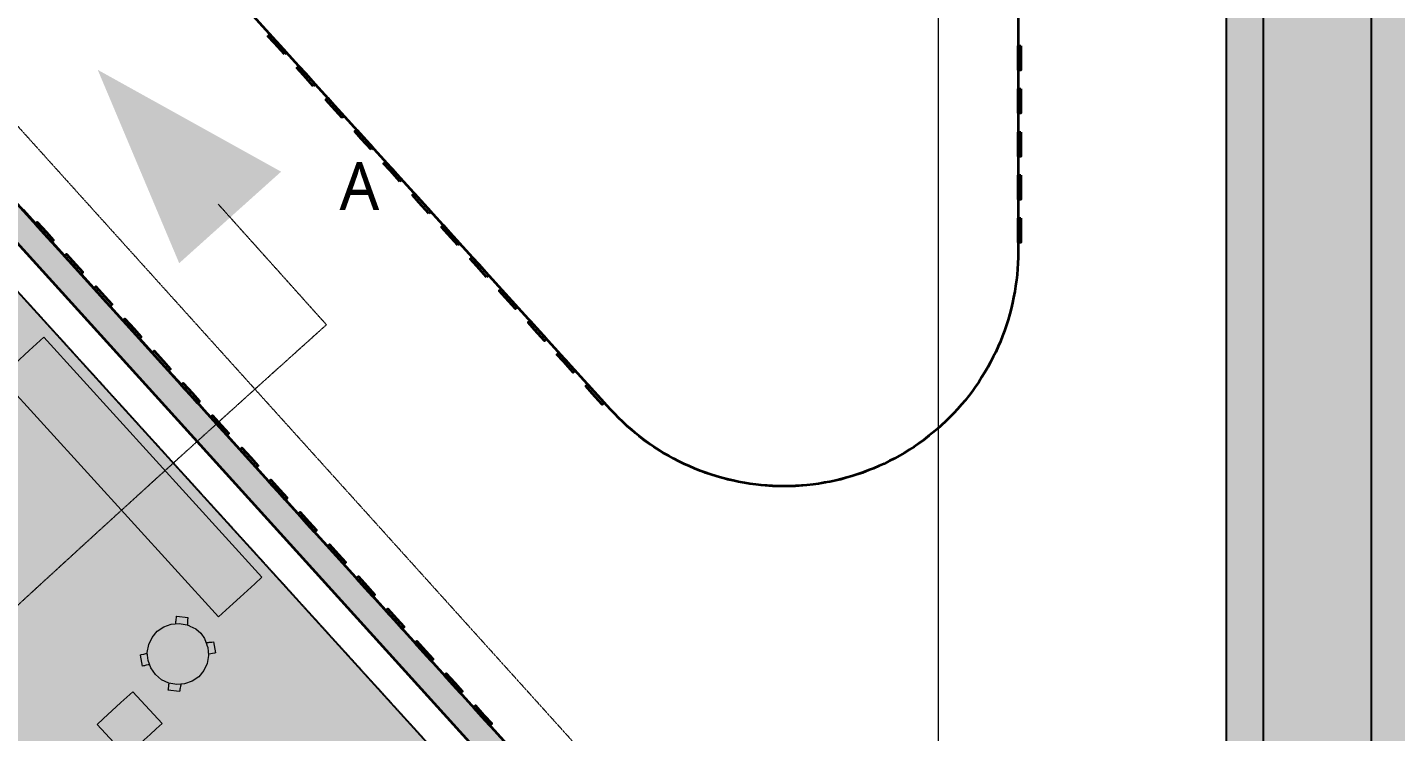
# Model space of a CAD drawing. Header units: millimetres. Extents: x -100577 to 287200, y -212120 to 238461.
# Drawn here: x 76641 to 84234, y 47726 to 51632 of the extents above; entities that cross this region are included whole.
import ezdxf

# ---------------------------------------------------------------- set-up
doc = ezdxf.new("R2010")
doc.units = ezdxf.units.MM
doc.linetypes.add('DASHDOT', pattern=[3.556, 2.54, -0.508, 0, -0.508])
doc.linetypes.add('PHANTOM', pattern=[6.35, 3.175, -0.635, 0.635, -0.635, 0.635, -0.635])
for name, color, linetype, lineweight in [('01_切断（構造・壁）', 7, 'Continuous', 35), ('04_切断（機械室などの塊）', 7, 'Continuous', 35), ('06_部屋の色', 8, 'Continuous', 0), ('10_見えがかり', 7, 'Continuous', 13), ('11_見えがかり（家具）', 8, 'Continuous', 9), ('20_上部（屋根の外形・梁）', 8, 'PHANTOM', 9), ('30_敷地・外構', 8, 'Continuous', 9), ('40_通り芯', 1, 'DASHDOT', 9), ('70_断面の位置', 6, 'DASHDOT', 9), ('90_図枠', 7, 'Continuous', 25)]:
    doc.layers.add(name, color=color, linetype=linetype, lineweight=lineweight)
doc.styles.add('JP', font='NotoSansCJKjp-Regular.otf')

msp = doc.modelspace()

# ---------------------------------------------------------------- hatches: boundary and pattern name
at = {"layer": '01_切断（構造・壁）'}
for points in [[(77620.5, 49510.1), (80375.7, 46470.6), (80376.9, 46469.1), (80376.9, 46469.1), (80376.9, 46469.1), (80375.6, 46467.8), (80364.1, 46457.3), (80323.2, 46420.3), (80270.8, 46372.8), (80269.4, 46371.6), (80268.1, 46373), (77512.7, 49412.7), (75206.6, 51956.8), (73114.4, 54264.9), (72977.1, 54416.4), (72975.9, 54417.8), (72975.9, 54417.8), (72975.9, 54417.8), (72977.3, 54419.1), (73001.8, 54441.4), (73041.1, 54477), (73041.3, 54477.2), (73082, 54514.1), (73082, 54514.1), (73082, 54514.1), (73083.5, 54515.3), (73083.5, 54515.3), (73083.5, 54515.3), (73084.8, 54514), (73824.8, 53697.6), (77509.9, 49632.2), (77595.6, 49537.6), (77620.4, 49510.3), (77620.4, 49510.3)], [(78067.2, 51483.4), (78012.2, 51543.9), (77976.4, 51583.3), (77980.8, 51587.3), (77987.5, 51593.4), (78023.3, 51553.9), (78078.3, 51493.5), (78073.9, 51489.5)], [(82154.3, 51529.1), (82154.3, 51447.4), (82154.3, 51394.1), (82148.4, 51394.1), (82139.3, 51394.1), (82139.3, 51447.4), (82139.3, 51529.1), (82145.2, 51529.1)], [(78227.5, 51306.8), (78172.6, 51367.3), (78136.8, 51406.7), (78141.1, 51410.7), (78147.9, 51416.8), (78183.7, 51377.4), (78238.6, 51316.9), (78234.2, 51312.9)], [(82154.3, 51290.3), (82154.3, 51208.6), (82154.3, 51155.3), (82148.4, 51155.3), (82139.3, 51155.3), (82139.3, 51208.6), (82139.3, 51290.3), (82145.2, 51290.3)], [(78387.9, 51130.2), (78332.9, 51190.7), (78297.1, 51230.2), (78301.5, 51234.2), (78308.2, 51240.3), (78344, 51200.8), (78399, 51140.3), (78394.6, 51136.3)], [(78548.2, 50953.7), (78493.3, 51014.2), (78457.4, 51053.6), (78461.8, 51057.6), (78468.6, 51063.7), (78504.4, 51024.2), (78559.3, 50963.7), (78554.9, 50959.8)], [(82154.3, 51051.4), (82154.3, 50969.7), (82154.3, 50916.4), (82148.4, 50916.4), (82139.3, 50916.4), (82139.3, 50969.7), (82139.3, 51051.4), (82145.2, 51051.4)], [(78708.6, 50777.1), (78653.6, 50837.6), (78617.8, 50877), (78622.2, 50881), (78628.9, 50887.1), (78664.7, 50847.7), (78719.7, 50787.2), (78715.3, 50783.2)], [(82154.3, 50812.6), (82154.3, 50730.8), (82154.3, 50677.6), (82148.4, 50677.6), (82139.3, 50677.6), (82139.3, 50730.8), (82139.3, 50812.6), (82145.2, 50812.6)], [(78868.9, 50600.5), (78814, 50661), (78778.1, 50700.5), (78782.5, 50704.4), (78789.2, 50710.6), (78825.1, 50671.1), (78880, 50610.6), (78875.6, 50606.6)], [(82154.3, 50573.7), (82154.3, 50492), (82154.3, 50438.7), (82148.3, 50438.7), (82139.3, 50438.7), (82139.3, 50492), (82139.3, 50573.7), (82145.2, 50573.7)], [(76747.4, 50495.7), (76786.7, 50452.3), (76781.9, 50447.9), (76775.6, 50442.2), (76736.3, 50485.6), (76684.9, 50542.3), (76689.8, 50546.6), (76696, 50552.3)], [(79029.2, 50424), (78974.3, 50484.4), (78938.5, 50523.9), (78942.9, 50527.9), (78949.6, 50534), (78985.4, 50494.5), (79040.3, 50434), (79036, 50430.1)], [(76909.2, 50317.2), (76948.8, 50273.5), (76943.9, 50269.1), (76937.7, 50263.4), (76898.1, 50307.1), (76847, 50363.5), (76851.9, 50367.9), (76858.1, 50373.5)], [(79189.6, 50247.4), (79134.7, 50307.9), (79098.8, 50347.3), (79103.2, 50351.3), (79109.9, 50357.4), (79145.8, 50318), (79200.7, 50257.5), (79196.3, 50253.5)], [(77071.1, 50138.6), (77110.9, 50094.7), (77106, 50090.3), (77099.8, 50084.6), (77060, 50128.5), (77009.1, 50184.7), (77014, 50189.1), (77020.2, 50194.7)], [(79306.1, 50141.4), (79361, 50080.9), (79356.7, 50076.9), (79349.9, 50070.8), (79295, 50131.3), (79295, 50131.3), (79259.2, 50170.8), (79263.6, 50174.7), (79270.3, 50180.8), (79306.1, 50141.4)], [(77232.9, 49960.1), (77273, 49915.9), (77268, 49911.4), (77261.8, 49905.8), (77221.8, 49950), (77171.2, 50005.9), (77176.1, 50010.3), (77182.3, 50015.9)], [(79455.3, 49954.7), (79419.5, 49994.2), (79423.9, 49998.2), (79430.6, 50004.3), (79466.5, 49964.8), (79521.4, 49904.3), (79517, 49900.4), (79510.3, 49894.2), (79455.3, 49954.7)], [(77394.8, 49781.5), (77435, 49737.1), (77430.1, 49732.6), (77423.9, 49727), (77383.7, 49771.4), (77333.3, 49827), (77338.2, 49831.5), (77344.4, 49837.1)], [(79615.7, 49778.2), (79579.9, 49817.6), (79584.2, 49821.6), (79591, 49827.7), (79626.8, 49788.3), (79681.7, 49727.8), (79677.3, 49723.8), (79670.6, 49717.7), (79615.7, 49778.2)], [(77556.6, 49603), (77556.6, 49603), (77597.1, 49558.3), (77592.1, 49553.8), (77586, 49548.2), (77545.5, 49592.9), (77495.3, 49648.2), (77500.3, 49652.7), (77506.4, 49658.3)], [(79776, 49601.6), (79740.2, 49641.1), (79744.6, 49645), (79751.3, 49651.1), (79787.1, 49611.7), (79842.1, 49551.2), (79837.7, 49547.2), (79831, 49541.1), (79776, 49601.6)], [(77718.4, 49424.4), (77718.4, 49424.4), (77759.2, 49379.5), (77754.2, 49374.9), (77748.1, 49369.4), (77707.3, 49414.4), (77657.4, 49469.4), (77662.4, 49474), (77668.5, 49479.5)], [(77880.3, 49245.9), (77921.3, 49200.7), (77916.2, 49196.1), (77910.2, 49190.6), (77869.2, 49235.8), (77819.5, 49290.6), (77824.5, 49295.2), (77830.6, 49300.7)], [(78042.1, 49067.4), (78083.4, 49021.9), (78078.3, 49017.3), (78072.2, 49011.8), (78031, 49057.3), (77981.6, 49111.8), (77986.6, 49116.4), (77992.7, 49121.9)], [(78203.9, 48888.8), (78245.4, 48843.1), (78240.3, 48838.4), (78234.3, 48833), (78192.8, 48878.8), (78143.7, 48933), (78148.7, 48937.6), (78154.8, 48943.1)], [(78365.8, 48710.3), (78407.5, 48664.3), (78402.4, 48659.6), (78396.4, 48654.2), (78354.6, 48700.2), (78305.7, 48754.2), (78310.9, 48758.8), (78316.8, 48764.3)], [(78527.6, 48531.8), (78569.6, 48485.4), (78564.4, 48480.8), (78558.5, 48475.4), (78516.5, 48521.7), (78467.8, 48575.4), (78473, 48580.1), (78478.9, 48585.5)], [(78689.4, 48353.3), (78731.7, 48306.6), (78726.5, 48301.9), (78720.6, 48296.6), (78678.3, 48343.2), (78629.9, 48396.6), (78635.1, 48401.3), (78641, 48406.7)], [(78851.2, 48174.8), (78893.8, 48127.8), (78888.5, 48123.1), (78882.6, 48117.8), (78840.1, 48164.7), (78792, 48217.8), (78797.2, 48222.5), (78803.1, 48227.9)], [(79013, 47996.3), (79055.8, 47949), (79050.6, 47944.3), (79044.7, 47939), (79001.9, 47986.2), (78954.1, 48039), (78959.3, 48043.7), (78965.2, 48049)], [(79174.8, 47817.8), (79217.9, 47770.2), (79212.6, 47765.4), (79206.8, 47760.1), (79163.7, 47807.7), (79116.1, 47860.2), (79121.4, 47865), (79127.2, 47870.2)]]:
    msp.add_hatch(color=7, dxfattribs=at).paths.add_polyline_path(points)
at = {"layer": '06_部屋の色', "true_color": 0xe9dfcf}
msp.add_hatch(color=8, dxfattribs=at).paths.add_polyline_path([(72573.6, 54580.1), (81121.7, 45167.3), (80091.1, 44217.5), (80114.8, 44191.8), (79084.4, 43242.2), (79060.5, 43267.7), (75806.3, 46747.5), (75857.8, 46797.3), (75926.6, 46876.4), (75988.2, 46961.2), (76042.2, 47051.1), (76088.1, 47145.3), (76125.7, 47243.1), (76154.6, 47343.9), (76174.6, 47446.8), (76185.6, 47551.1), (76187.4, 47655.9), (76180.1, 47760.5), (76163.7, 47864), (76138.3, 47965.7), (76104.2, 48064.8), (76061.6, 48160.6), (76010.7, 48252.3), (75952.1, 48339.2), (75886.1, 48420.7), (75813.3, 48496.1), (75734.2, 48564.8), (75649.4, 48626.5), (75559.5, 48680.4), (75465.3, 48726.4), (75367.4, 48764), (75266.7, 48792.9), (75163.8, 48812.9), (75059.5, 48823.8), (74954.7, 48825.7), (74850.1, 48818.3), (74746.6, 48801.9), (74644.9, 48776.6), (74545.8, 48742.5), (74450, 48699.8), (74358.3, 48649), (74271.4, 48590.4), (74189.9, 48524.4), (74166.1, 48501.4), (70375.6, 52554.5)])
at = {"layer": '06_部屋の色', "true_color": 0x6fa96e}
h = msp.add_hatch(color=8, dxfattribs=at)
h.paths.add_polyline_path([(70957.1, 51933.9), (71070.8, 52040.2), (71300, 52253.9), (71529.5, 52467.2), (71759.4, 52680.2), (71989.5, 52892.8), (72220, 53105), (72450.9, 53316.9), (72682, 53528.5), (72913.5, 53739.7), (73145.3, 53950.5), (80137, 46251.4), (79917, 46051.3), (79697.4, 45851), (79478.1, 45650.2), (79259, 45449.2), (79040.3, 45247.8), (78821.9, 45046), (78603.8, 44843.9), (78386, 44641.5), (78168.6, 44438.8), (78060.7, 44337.9), (78060.7, 44337.9), (78060.7, 44337.9), (78060.7, 44337.9), (77951.4, 44235.7), (77734.6, 44032.3), (77518, 43828.5), (77301.8, 43624.4), (77085.9, 43420), (76870.3, 43215.3), (76655.1, 43010.2), (76440.1, 42804.8), (76225.5, 42599), (76011.1, 42393), (68797.1, 49884.2), (69023, 50101.3), (69249.2, 50318.2), (69475.7, 50534.6), (69702.6, 50750.8), (69929.8, 50966.6), (70157.4, 51182), (70385.2, 51397.1), (70613.4, 51611.8), (70842, 51826.2), (70953.5, 51930.5)])
h.paths.add_polyline_path([(73784.9, 47593), (73792.2, 47488.4), (73808.6, 47384.9), (73834, 47283.1), (73868.1, 47184), (73910.8, 47088.3), (73961.6, 46996.6), (74020.2, 46909.7), (74086.2, 46828.2), (74159, 46752.8), (74238.1, 46684), (74322.9, 46622.4), (74412.8, 46568.4), (74507, 46522.4), (74604.9, 46484.9), (74705.6, 46456), (74808.5, 46436), (74912.8, 46425), (75017.6, 46423.2), (75122.2, 46430.5), (75225.7, 46446.9), (75327.4, 46472.3), (75426.6, 46506.4), (75522.3, 46549), (75614, 46599.9), (75700.9, 46658.5), (75782.4, 46724.4), (75803.3, 46744.6), (75806.8, 46748), (75806.8, 46748), (75857.8, 46797.3), (75926.6, 46876.4), (75988.2, 46961.2), (76042.2, 47051.1), (76088.1, 47145.3), (76125.7, 47243.1), (76154.6, 47343.9), (76174.6, 47446.8), (76185.6, 47551.1), (76187.4, 47655.9), (76180.1, 47760.5), (76163.7, 47864), (76138.3, 47965.7), (76104.2, 48064.8), (76061.6, 48160.6), (76010.7, 48252.3), (75952.1, 48339.2), (75886.1, 48420.7), (75813.3, 48496.1), (75734.2, 48564.8), (75649.4, 48626.5), (75559.5, 48680.4), (75465.3, 48726.4), (75367.4, 48764), (75266.7, 48792.9), (75163.8, 48812.9), (75059.5, 48823.8), (74954.7, 48825.7), (74850.1, 48818.3), (74746.6, 48801.9), (74644.9, 48776.6), (74545.8, 48742.5), (74450, 48699.8), (74358.3, 48649), (74271.4, 48590.4), (74189.9, 48524.4), (74166.6, 48501.9), (74114.5, 48451.6), (74045.7, 48372.5), (73984.1, 48287.7), (73930.1, 48197.8), (73884.2, 48103.6), (73846.6, 48005.7), (73817.7, 47904.9), (73797.7, 47802), (73786.8, 47697.8)], flags=0)
at = {"layer": '30_敷地・外構'}
msp.add_hatch(color=8, dxfattribs=at).paths.add_polyline_path([(203769.5, 214442.2), (243429.9, 177722.4), (287200.4, 133010.5), (281793.1, -51921.2), (240885.5, -149400.6), (236609.7, -153248.5), (133667.7, -201676.7), (129226.2, -203199.9), (92493.3, -208828.8), (80788.6, -210334.9), (60527.7, -212120.5), (29239.6, -207578.6), (4133.8, -203331.5), (-18461.2, -198214.2), (-25999.5, -196278.4), (-94563.8, -156949.3), (-100576.7, -152008.9), (-15558.2, -27276.9), (128293.3, -27285.8), (128295.1, 900.2), (83295.1, 903), (83298.1, 56905.6), (50292.3, 56910.4), (20297, 12903.7), (20297.7, 906.9), (3652.8, 907.9), (165570.8, 238460.5)])
at = {"layer": '70_断面の位置'}
msp.add_hatch(color=7, dxfattribs=at).paths.add_polyline_path([(77483.6, 50324.1), (77031.6, 51396.5), (78049.2, 50831.7)])

# ---------------------------------------------------------------- linework, layer by layer
at = {"layer": '01_切断（構造・壁）'}
for points in [[(73824.8, 53697.6), (77509.9, 49632.2), (77595.6, 49537.6), (77620.4, 49510.3), (77620.4, 49510.3), (77620.5, 49510.1)], [(77620.5, 49510.1), (80375.7, 46470.6), (80376.9, 46469.1), (80376.9, 46469.1), (80376.9, 46469.1), (80375.6, 46467.8), (80364.1, 46457.3), (80323.2, 46420.3), (80270.8, 46372.8), (80269.4, 46371.6), (80268.1, 46373), (77512.7, 49412.7), (75206.6, 51956.8)], [(78067.2, 51483.4), (78012.2, 51543.9), (77976.4, 51583.3), (77980.8, 51587.3), (77987.5, 51593.4), (78023.3, 51553.9), (78078.3, 51493.5), (78073.9, 51489.5), (78067.2, 51483.4)], [(82154.3, 51529.1), (82154.3, 51447.4), (82154.3, 51394.1), (82148.4, 51394.1), (82139.3, 51394.1), (82139.3, 51447.4), (82139.3, 51529.1), (82145.2, 51529.1), (82154.3, 51529.1)], [(78227.5, 51306.8), (78172.6, 51367.3), (78136.8, 51406.7), (78141.1, 51410.7), (78147.9, 51416.8), (78183.7, 51377.4), (78238.6, 51316.9), (78234.2, 51312.9), (78227.5, 51306.8)], [(82154.3, 51290.3), (82154.3, 51208.6), (82154.3, 51155.3), (82148.4, 51155.3), (82139.3, 51155.3), (82139.3, 51208.6), (82139.3, 51290.3), (82145.2, 51290.3), (82154.3, 51290.3)], [(78387.9, 51130.2), (78332.9, 51190.7), (78297.1, 51230.2), (78301.5, 51234.2), (78308.2, 51240.3), (78344, 51200.8), (78399, 51140.3), (78394.6, 51136.3), (78387.9, 51130.2)], [(78548.2, 50953.7), (78493.3, 51014.2), (78457.4, 51053.6), (78461.8, 51057.6), (78468.6, 51063.7), (78504.4, 51024.2), (78559.3, 50963.7), (78554.9, 50959.8), (78548.2, 50953.7)], [(82154.3, 51051.4), (82154.3, 50969.7), (82154.3, 50916.4), (82148.4, 50916.4), (82139.3, 50916.4), (82139.3, 50969.7), (82139.3, 51051.4), (82145.2, 51051.4), (82154.3, 51051.4)], [(78708.6, 50777.1), (78653.6, 50837.6), (78617.8, 50877), (78622.2, 50881), (78628.9, 50887.1), (78664.7, 50847.7), (78719.7, 50787.2), (78715.3, 50783.2), (78708.6, 50777.1)], [(82154.3, 50812.6), (82154.3, 50730.8), (82154.3, 50677.6), (82148.4, 50677.6), (82139.3, 50677.6), (82139.3, 50730.8), (82139.3, 50812.6), (82145.2, 50812.6), (82154.3, 50812.6)], [(78868.9, 50600.5), (78814, 50661), (78778.1, 50700.5), (78782.5, 50704.4), (78789.2, 50710.6), (78825.1, 50671.1), (78880, 50610.6), (78875.6, 50606.6), (78868.9, 50600.5)], [(82154.3, 50573.7), (82154.3, 50492), (82154.3, 50438.7), (82148.3, 50438.7), (82139.3, 50438.7), (82139.3, 50492), (82139.3, 50573.7), (82145.2, 50573.7), (82154.3, 50573.7)], [(76747.4, 50495.7), (76786.7, 50452.3), (76781.9, 50447.9), (76775.6, 50442.2), (76736.3, 50485.6), (76684.9, 50542.3), (76689.8, 50546.6), (76696, 50552.3), (76747.4, 50495.7)], [(79029.2, 50424), (78974.3, 50484.4), (78938.5, 50523.9), (78942.9, 50527.9), (78949.6, 50534), (78985.4, 50494.5), (79040.3, 50434), (79036, 50430.1), (79029.2, 50424)], [(76909.2, 50317.2), (76948.8, 50273.5), (76943.9, 50269.1), (76937.7, 50263.4), (76898.1, 50307.1), (76847, 50363.5), (76851.9, 50367.9), (76858.1, 50373.5), (76909.2, 50317.2)], [(79189.6, 50247.4), (79134.7, 50307.9), (79098.8, 50347.3), (79103.2, 50351.3), (79109.9, 50357.4), (79145.8, 50318), (79200.7, 50257.5), (79196.3, 50253.5), (79189.6, 50247.4)], [(77071.1, 50138.6), (77110.9, 50094.7), (77106, 50090.3), (77099.8, 50084.6), (77060, 50128.5), (77009.1, 50184.7), (77014, 50189.1), (77020.2, 50194.7), (77071.1, 50138.6)], [(79306.1, 50141.4), (79361, 50080.9), (79356.7, 50076.9), (79349.9, 50070.8), (79295, 50131.3), (79295, 50131.3), (79259.2, 50170.8), (79263.6, 50174.7), (79270.3, 50180.8), (79306.1, 50141.4), (79306.1, 50141.4)], [(77232.9, 49960.1), (77273, 49915.9), (77268, 49911.4), (77261.8, 49905.8), (77221.8, 49950), (77171.2, 50005.9), (77176.1, 50010.3), (77182.3, 50015.9), (77232.9, 49960.1)], [(79455.3, 49954.7), (79419.5, 49994.2), (79423.9, 49998.2), (79430.6, 50004.3), (79466.5, 49964.8), (79521.4, 49904.3), (79517, 49900.4), (79510.3, 49894.2), (79455.3, 49954.7), (79455.3, 49954.7)], [(77394.8, 49781.5), (77435, 49737.1), (77430.1, 49732.6), (77423.9, 49727), (77383.7, 49771.4), (77333.3, 49827), (77338.2, 49831.5), (77344.4, 49837.1), (77394.8, 49781.5)], [(79615.7, 49778.2), (79579.9, 49817.6), (79584.2, 49821.6), (79591, 49827.7), (79626.8, 49788.3), (79681.7, 49727.8), (79677.3, 49723.8), (79670.6, 49717.7), (79615.7, 49778.2), (79615.7, 49778.2)], [(77556.6, 49603), (77556.6, 49603), (77597.1, 49558.3), (77592.1, 49553.8), (77586, 49548.2), (77545.5, 49592.9), (77495.3, 49648.2), (77500.3, 49652.7), (77506.4, 49658.3), (77556.6, 49603)], [(79776, 49601.6), (79740.2, 49641.1), (79744.6, 49645), (79751.3, 49651.1), (79787.1, 49611.7), (79842.1, 49551.2), (79837.7, 49547.2), (79831, 49541.1), (79776, 49601.6), (79776, 49601.6)], [(77718.4, 49424.4), (77718.4, 49424.4), (77759.2, 49379.5), (77754.2, 49374.9), (77748.1, 49369.4), (77707.3, 49414.4), (77657.4, 49469.4), (77662.4, 49474), (77668.5, 49479.5), (77718.4, 49424.4)], [(77880.3, 49245.9), (77921.3, 49200.7), (77916.2, 49196.1), (77910.2, 49190.6), (77869.2, 49235.8), (77819.5, 49290.6), (77824.5, 49295.2), (77830.6, 49300.7), (77880.3, 49245.9)], [(78042.1, 49067.4), (78083.4, 49021.9), (78078.3, 49017.3), (78072.2, 49011.8), (78031, 49057.3), (77981.6, 49111.8), (77986.6, 49116.4), (77992.7, 49121.9), (78042.1, 49067.4)], [(78203.9, 48888.8), (78245.4, 48843.1), (78240.3, 48838.4), (78234.3, 48833), (78192.8, 48878.8), (78143.7, 48933), (78148.7, 48937.6), (78154.8, 48943.1), (78203.9, 48888.8)], [(78365.8, 48710.3), (78407.5, 48664.3), (78402.4, 48659.6), (78396.4, 48654.2), (78354.6, 48700.2), (78305.7, 48754.2), (78310.9, 48758.8), (78316.8, 48764.3), (78365.8, 48710.3)], [(78527.6, 48531.8), (78569.6, 48485.4), (78564.4, 48480.8), (78558.5, 48475.4), (78516.5, 48521.7), (78467.8, 48575.4), (78473, 48580.1), (78478.9, 48585.5), (78527.6, 48531.8)], [(78689.4, 48353.3), (78731.7, 48306.6), (78726.5, 48301.9), (78720.6, 48296.6), (78678.3, 48343.2), (78629.9, 48396.6), (78635.1, 48401.3), (78641, 48406.7), (78689.4, 48353.3)], [(78851.2, 48174.8), (78893.8, 48127.8), (78888.5, 48123.1), (78882.6, 48117.8), (78840.1, 48164.7), (78792, 48217.8), (78797.2, 48222.5), (78803.1, 48227.9), (78851.2, 48174.8)], [(79013, 47996.3), (79055.8, 47949), (79050.6, 47944.3), (79044.7, 47939), (79001.9, 47986.2), (78954.1, 48039), (78959.3, 48043.7), (78965.2, 48049), (79013, 47996.3)], [(79174.8, 47817.8), (79217.9, 47770.2), (79212.6, 47765.4), (79206.8, 47760.1), (79163.7, 47807.7), (79116.1, 47860.2), (79121.4, 47865), (79127.2, 47870.2), (79174.8, 47817.8)]]:
    msp.add_lwpolyline(points, dxfattribs=at)
at = {"layer": '04_切断（機械室などの塊）'}
msp.add_lwpolyline([(82139.4, 52543.9), (82139.3, 50386.8), (82138.5, 50356.9), (82137.7, 50323), (82135.5, 50293.2), (82133, 50259.4), (82129.3, 50229.7), (82125.2, 50196.1), (82120.1, 50166.6), (82114.3, 50133.3), (82107.7, 50104.1), (82100.3, 50071), (82092.3, 50042.2), (82083.3, 50009.6), (82073.9, 49981.2), (82063.3, 49949), (82052.5, 49921.1), (82040.4, 49889.5), (82028.2, 49862.2), (82014.5, 49831.2), (82001.1, 49804.5), (81985.8, 49774.2), (81971.1, 49748.2), (81954.4, 49718.7), (81938.4, 49693.4), (81920.3, 49664.8), (81903.1, 49640.4), (81883.6, 49612.7), (81865.2, 49589.1), (81844.4, 49562.4), (81824.8, 49539.7), (81802.7, 49514.1), (81782.1, 49492.4), (81758.8, 49467.9), (81737.1, 49447.2), (81712.6, 49423.9), (81689.9, 49404.3), (81664.3, 49382.2), (81640.7, 49363.8), (81614, 49342.9), (81589.6, 49325.7), (81561.9, 49306.2), (81536.6, 49290.2), (81508, 49272.1), (81482, 49257.3), (81452.5, 49240.6), (81425.8, 49227.1), (81395.6, 49211.9), (81368.3, 49199.8), (81337.3, 49186), (81309.4, 49175.2), (81277.8, 49163), (81249.4, 49153.6), (81217.2, 49143), (81188.4, 49135), (81155.8, 49126), (81126.6, 49119.4), (81093.6, 49112), (81064.1, 49106.8), (81030.7, 49101), (81001, 49097.3), (80967.4, 49093.2), (80937.6, 49091), (80903.8, 49088.4), (80873.9, 49087.7), (80840.1, 49086.8), (80810.2, 49087.6), (80776.3, 49088.4), (80746.5, 49090.5), (80712.7, 49093), (80683, 49096.7), (80649.4, 49100.8), (80619.9, 49105.9), (80586.5, 49111.6), (80557.4, 49118.2), (80524.3, 49125.6), (80495.5, 49133.5), (80462.8, 49142.5), (80434.4, 49151.9), (80402.2, 49162.5), (80374.3, 49173.2), (80342.7, 49185.4), (80315.4, 49197.5), (80284.4, 49211.2), (80257.7, 49224.6), (80227.4, 49239.8), (80201.4, 49254.6), (80171.9, 49271.2), (80146.6, 49287.2), (80118, 49305.3), (80093.5, 49322.5), (80065.8, 49342), (80042.2, 49360.4), (80015.5, 49381.2), (79992.8, 49400.7), (79967.1, 49422.8), (79945.5, 49443.4), (79920.9, 49466.7), (79900.3, 49488.4), (79876.9, 49512.9), (78148.1, 51416.5), (76188.9, 53574)], dxfattribs=at)
at = {"layer": '10_見えがかり'}
for points in [[(82522.6, 56899.7), (83292.1, 56899.6), (83291.5, 44905.6), (82291.5, 44905.6), (82291.5, 44548.1)], [(80003.4, 46403), (72840.3, 54290.8), (72975.3, 54413.3), (80269.2, 46367.3), (80381.3, 46468.9), (80344.9, 46509)], [(77917.1, 51666.5), (77983.9, 51592.9)], [(82141.9, 51531.1), (82141.9, 51631)], [(78077.4, 51490), (78144.3, 51416.3)], [(82142, 51292.3), (82141.9, 51392.1)], [(78237.7, 51313.4), (78304.6, 51239.7)], [(78398.1, 51136.8), (78465, 51063.2)], [(82142, 51053.4), (82142, 51153.3)], [(78558.4, 50960.3), (78625.3, 50886.6)], [(82142.1, 50814.6), (82142.1, 50914.4)], [(78718.8, 50783.7), (78785.7, 50710)], [(82142.2, 50575.7), (82142.2, 50675.6)], [(76687.5, 50547.3), (76618.8, 50623.1)], [(78879.1, 50607.1), (78946, 50533.4)], [(76849.5, 50368.4), (76780.8, 50444.3)], [(79039.5, 50430.5), (79106.4, 50356.9)], [(82140.2, 50358.5), (82142.3, 50386.7), (82142.2, 50436.7)], [(77011.5, 50189.5), (76942.8, 50265.4)], [(79199.8, 50254), (79266.7, 50180.3)], [(82120.2, 50155.7), (82128.2, 50195.7), (82129.7, 50216)], [(77173.5, 50010.7), (77104.8, 50086.5)], [(79360.2, 50077.4), (79427.1, 50003.7)], [(82091.4, 50031.3), (82103.2, 50070.3), (82111.2, 50110.3)], [(82050.5, 49910.3), (82066.1, 49948), (82078, 49987)], [(77335.5, 49831.8), (77266.8, 49907.6)], [(79520.5, 49900.8), (79587.4, 49827.2)], [(81998, 49793.9), (82017.2, 49829.9), (82032.8, 49867.6)], [(81934.4, 49683.3), (81957, 49717.2), (81976.2, 49753.1)], [(77497.5, 49652.9), (77428.8, 49728.8)], [(79680.9, 49724.3), (79747.8, 49650.6)], [(81860.2, 49579.4), (81886, 49610.9), (81908.6, 49644.8)], [(77659.5, 49474), (77590.8, 49549.9)], [(79841.2, 49547.7), (79874.7, 49510.8), (79903.5, 49482.1)], [(81776.1, 49483.2), (81804.9, 49512), (81830.8, 49543.6)], [(79936.3, 49449.4), (79965.1, 49420.6), (79996.6, 49394.7)], [(81683.1, 49395.8), (81714.6, 49421.6), (81743.4, 49450.5)], [(77821.5, 49295.2), (77752.8, 49371)], [(80032.5, 49365.4), (80064, 49339.6), (80097.9, 49317)], [(81581.9, 49317.9), (81615.8, 49340.5), (81647.3, 49366.4)], [(80136.4, 49291.3), (80170.3, 49268.7), (80206.3, 49249.5)], [(81473.6, 49250.3), (81509.6, 49269.5), (81543.4, 49292.1)], [(80247.1, 49227.7), (80283.1, 49208.5), (80320.8, 49192.9)], [(81359.2, 49193.6), (81396.9, 49209.2), (81432.8, 49228.4)], [(77983.5, 49116.3), (77914.8, 49192.1)], [(80363.5, 49175.2), (80401.2, 49159.7), (80440.2, 49147.9)], [(80484.5, 49134.5), (80523.6, 49122.7), (80563.6, 49114.7)], [(81116.5, 49115.1), (81156.5, 49123.1), (81195.5, 49134.9)], [(81239.8, 49148.4), (81278.8, 49160.2), (81316.4, 49175.8)], [(80608.9, 49105.7), (80648.9, 49097.8), (80689.5, 49093.8)], [(80735.6, 49089.3), (80776.1, 49085.4), (80816.9, 49085.4)], [(80863.2, 49085.4), (80904, 49085.4), (80944.5, 49089.5)], [(80990.6, 49094), (81031.2, 49098), (81071.1, 49106)], [(78145.5, 48937.4), (78076.8, 49013.3)], [(78307.6, 48758.6), (78238.9, 48834.4)], [(78469.6, 48579.7), (78400.9, 48655.5)], [(78631.6, 48400.8), (78562.9, 48476.7)], [(78793.6, 48221.9), (78724.9, 48297.8)], [(78955.6, 48043.1), (78886.9, 48118.9)], [(79117.6, 47864.2), (79048.9, 47940)], [(79279.6, 47685.3), (79210.9, 47761.2)]]:
    msp.add_lwpolyline(points, dxfattribs=at)
at = {"layer": '11_見えがかり（家具）'}
for points in [[(77742.5, 48399.2), (77702.5, 48362.6), (76489.8, 49692.8), (76570.7, 49766.5), (76651.6, 49840.2), (76692.1, 49877), (76732.6, 49913.8), (77943.1, 48581.7), (77903, 48545.2), (77862.9, 48508.7), (77822.7, 48472.2), (77782.6, 48435.7), (77742.5, 48399.2)], [(77397.5, 48307.6), (77439.1, 48322.5), (77483.3, 48326.1), (77527, 48318.2), (77540.6, 48311.8), (77542.2, 48311.5), (77575.3, 48295.9), (77603.3, 48272.3), (77624.3, 48242.3), (77636.9, 48207.9), (77637.1, 48206.2), (77642.2, 48192.2), (77646.3, 48147.9), (77638.7, 48104.3), (77620.2, 48064.1), (77591.8, 48030.3), (77555.6, 48005.1), (77513.9, 47990.1), (77469.8, 47986.5), (77426.1, 47994.5), (77385.8, 48013.5), (77351.7, 48042.2), (77326.2, 48078.7), (77310.8, 48120.5), (77306.8, 48164.7), (77314.3, 48208.4), (77332.9, 48248.5), (77361.3, 48282.3), (77397.5, 48307.6)], [(77464.4, 48326.6), (77465, 48332), (77465.6, 48337.4), (77466.2, 48342.8), (77466.8, 48348.3), (77468, 48359.1), (77468.6, 48364.6)], [(77468.6, 48364.6), (77468.8, 48364.8), (77468.9, 48364.9), (77469, 48365), (77469.1, 48365.1), (77469.2, 48365.1), (77469.3, 48365.2), (77469.4, 48365.3), (77469.5, 48365.4), (77469.6, 48365.5), (77469.8, 48365.7), (77530.7, 48358.3), (77530.7, 48353.4), (77530.6, 48348.5), (77530.5, 48338.6), (77530.4, 48333.6), (77530.3, 48328.7), (77530.3, 48323.7), (77530.2, 48318.9)], [(77634.5, 48219.8), (77635.7, 48219.9), (77640.5, 48220.3), (77645.4, 48220.8), (77650.2, 48221.3), (77655.1, 48221.8), (77664.7, 48222.7), (77674.4, 48223.6), (77685.7, 48163.2), (77685.5, 48163.1), (77685.4, 48163), (77685.1, 48162.7), (77684.9, 48162.5), (77684.7, 48162.3), (77684.6, 48162.2), (77684.5, 48162.1), (77679.1, 48161.2), (77647.6, 48155.5)], [(77317.5, 48096.5), (77317.1, 48096.4), (77311.7, 48095.5), (77300.9, 48093.6), (77295.6, 48092.6), (77290.2, 48091.6), (77284.8, 48090.7), (77279.4, 48089.7), (77268.1, 48150.1), (77268.2, 48150.2), (77268.3, 48150.3), (77268.4, 48150.4), (77268.5, 48150.5)], [(77268.5, 48150.5), (77268.6, 48150.6), (77268.7, 48150.7), (77268.8, 48150.8), (77268.9, 48150.8), (77269, 48150.9), (77269.1, 48151), (77269.2, 48151.1), (77269.3, 48151.2), (77275.2, 48152.7), (77287.1, 48155.6), (77293, 48157), (77298.9, 48158.5), (77304.8, 48159.9), (77305.2, 48160)], [(77492.5, 47986.4), (77492.1, 47984.3), (77491, 47978.4), (77488.7, 47966.5), (77487.5, 47960.6), (77486.4, 47954.7), (77485.2, 47948.8), (77485.1, 47948.7), (77485, 47948.6), (77484.9, 47948.5), (77484.8, 47948.4), (77484.6, 47948.2), (77484.5, 47948.1), (77484.4, 47948), (77484.3, 47947.9), (77484.2, 47947.8), (77484.1, 47947.7), (77484, 47947.6), (77423.1, 47955), (77423.7, 47960.4), (77424.3, 47965.9), (77425.5, 47976.7), (77426.7, 47987.6)], [(77426.7, 47987.6), (77427.2, 47992.2)], [(77224.2, 47619.6), (77191.4, 47589.4), (77028.9, 47766), (77061.7, 47796.3), (77160.4, 47886.9), (77193.3, 47917.2), (77226.2, 47947.4), (77388.5, 47770.5), (77355.6, 47740.4), (77322.7, 47710.2), (77289.9, 47680), (77257, 47649.8), (77224.2, 47619.6)]]:
    msp.add_lwpolyline(points, dxfattribs=at)
at = {"layer": '20_上部（屋根の外形・梁）'}
msp.add_lwpolyline([(73655.8, 54332.6), (82593.2, 44429.2), (82593.7, 44428.7), (82593.2, 44428.2), (82160.7, 44023.7), (82160.5, 44023.6), (80113.1, 42142.6), (80112.7, 42142.3), (78096.3, 40228.7), (78095.9, 40228.4), (76107.7, 38285.4)], dxfattribs=at)
at = {"layer": '30_敷地・外構'}
for points in [[(236609.7, -153248.5), (133667.7, -201676.7), (129226.2, -203199.9), (92493.3, -208828.8), (80788.6, -210334.9), (60527.7, -212120.5), (29239.6, -207578.6), (4133.8, -203331.5), (-18461.2, -198214.2), (-25999.5, -196278.4), (-94563.8, -156949.3), (-100576.7, -152008.9), (-15558.2, -27276.9), (128293.3, -27285.8), (128295.1, 900.2), (83295.1, 903), (83298.1, 56905.6), (50292.3, 56910.4), (20297, 12903.7), (20297.7, 906.9), (3652.8, 907.9), (165570.8, 238460.5)], [(83295.1, 56902.6), (83292.1, 900), (20300.7, 903.9), (20300, 12902.8), (50293.9, 56907.4), (83295.1, 56902.6)], [(81695, 54902.7), (81694.7, 47902.7), (81694.4, 42902.7), (80694.2, 39502.7)]]:
    msp.add_lwpolyline(points, dxfattribs=at)
at = {"layer": '40_通り芯'}
msp.add_lwpolyline([(83368.1, 42701.8), (70326.4, 57063.9)], dxfattribs=at)
at = {"layer": '70_断面の位置'}
for points in [[(78300.7, 49982.5), (77699.6, 50652.3)], [(76479.7, 48327.4), (76706.2, 48535.5), (76933, 48743.3), (77160.1, 48950.8), (77387.6, 49157.8), (77615.4, 49364.5), (77843.5, 49570.9), (78072, 49776.9), (78300.7, 49982.5)], [(77843.5, 49570.9), (78072, 49776.9), (78300.7, 49982.5)]]:
    msp.add_lwpolyline(points, dxfattribs=at)
at = {"layer": '90_図枠'}
for points in [[(0, 0), (84100, 0), (84100, 59400), (0, 59400)], [(600, 600), (83500, 600), (83500, 58800), (600, 58800)]]:
    msp.add_lwpolyline(points, close=True, dxfattribs=at)

# ---------------------------------------------------------------- texts
at = {"layer": '70_断面の位置', "insert": (78483.6, 50752), "char_height": 264.6, "attachment_point": 5, "style": 'JP'}
msp.add_mtext('A', dxfattribs=at)

doc.saveas('drawing.dxf')
